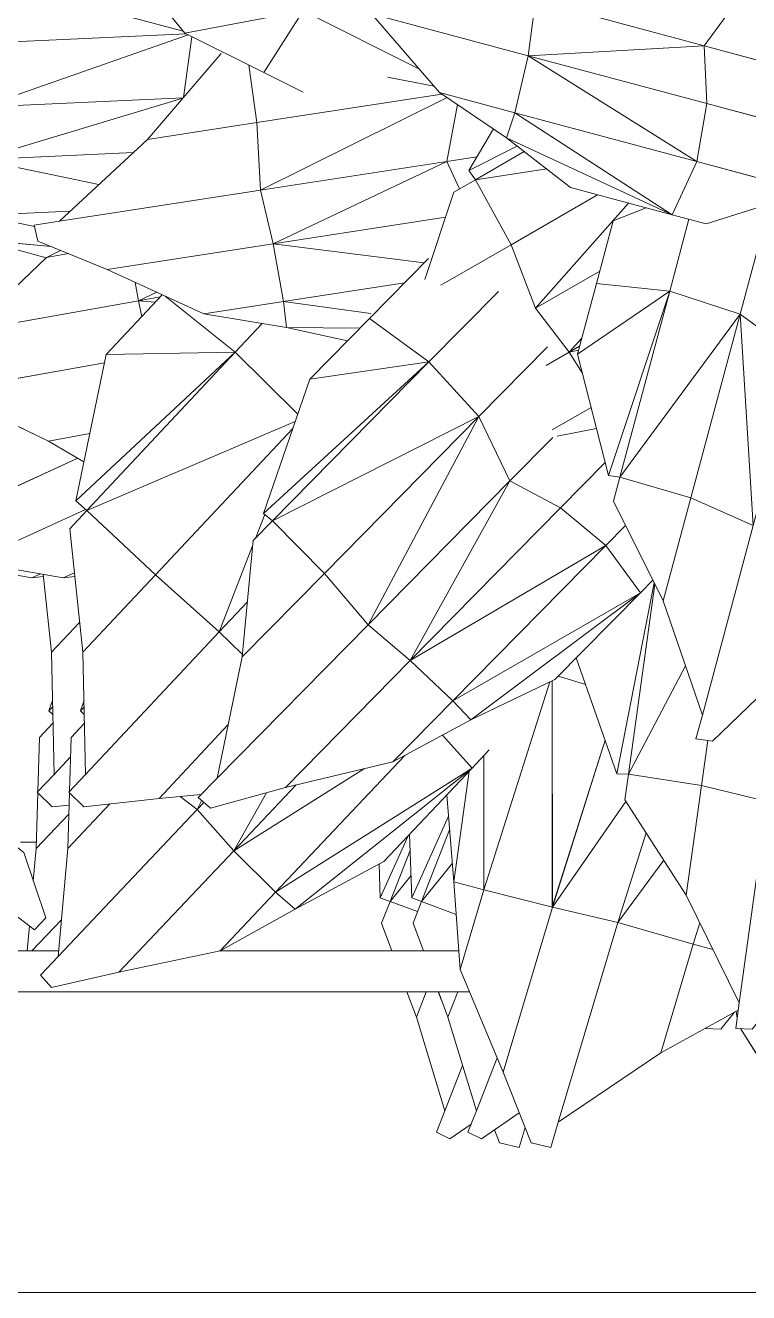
# Model space of a CAD drawing. Header units: inches. Extents: x 1 to 4284, y -575 to 745.
# Drawn here: x 1661.99 to 1670.79, y 168.99 to 184.41 of the extents above; entities that cross this region are included whole.
import ezdxf

# ---------------------------------------------------------------- set-up
doc = ezdxf.new("R2010")
doc.units = ezdxf.units.IN
doc.header["$MEASUREMENT"] = 0
for name, color, linetype, lineweight in [('I-WALL', 2, 'Continuous', 13), ('Plant-hosta', 7, 'Continuous', 9), ('Q-CASE', 31, 'Continuous', 9)]:
    doc.layers.add(name, color=color, linetype=linetype, lineweight=lineweight)

# ---------------------------------------------------------------- blocks, each defined once
blk = doc.blocks.new('BENCH _ PLANTER - BENCH _ PLANTER-2440482-New Construction - Tel_Data_Elec Plan')
at = {"layer": 'Q-CASE', "lineweight": 13}
for p, q in [((-508.562, 174.472), (-508.757, 174.472)), ((-517.872, 168.989), (-497.233, 168.989))]:
    blk.add_line(p, q, dxfattribs=at)
blk = doc.blocks.new('Untitled_dwg-V26-New Construction - Tel_Data_Elec Plan')
at = {"layer": 'Plant-hosta'}
for p, q in [((-4.584, 11.877), (-4.646, 11.72)), ((-4.584, 11.877), (-4.345, 11.933)), ((-4.345, 11.933), (-4.273, 11.692)), ((-1.649, 10.487), (-0.688, 12.014)), ((-5.189, 11.83), (-5.352, 11.749)), ((-5.25, 11.488), (-5.352, 11.749)), ((-5.189, 11.83), (-4.929, 11.651)), ((-5.25, 11.488), (-5.596, 10.349)), ((-5.596, 10.349), (-5.25, 11.488)), ((-5.033, 10.937), (-5.25, 11.488)), ((-1.892, 10.495), (-2.082, 10.484)), ((-1.892, 10.495), (-1.725, 10.288)), ((-5.596, 10.349), (-5.71, 10.041)), ((-5.596, 10.349), (-5.71, 10.041)), ((-5.596, 10.349), (-5.476, 10.041)), ((-5.476, 10.041), (-5.596, 10.349)), ((-1.705, 10.276), (-1.692, 10.359)), ((-1.705, 10.276), (-1.692, 10.359)), ((-5.284, 10.154), (-5.331, 10.041)), ((-5.284, 10.154), (-5.331, 10.041)), ((-10.333, 9.541), (-10.306, 9.237)), ((-10.306, 9.237), (-10.333, 9.541)), ((-9.916, 9.162), (-10.275, 9.541)), ((-10.275, 9.541), (-9.916, 9.162)), ((-5.895, 9.541), (-6.02, 9.203)), ((-5.895, 9.541), (-6.02, 9.203)), ((-5.916, 8.939), (-6.02, 9.203)), ((-5.916, 8.939), (-5.581, 9.064)), ((-6.05, 8.485), (-6.035, 8.894)), ((-5.916, 8.939), (-6.035, 8.894)), ((-5.916, 8.939), (-6.035, 8.894)), ((-5.697, 8.143), (-6.035, 8.894)), ((-5.661, 8.624), (-5.916, 8.939)), ((-5.673, 8.318), (-5.916, 8.939)), ((-5.916, 8.939), (-5.661, 8.624)), ((-5.673, 8.318), (-5.916, 8.939)), ((-10.258, 8.689), (-10.223, 8.295)), ((-10.223, 8.295), (-10.258, 8.689)), ((-10.202, 7.618), (-10.223, 8.295)), ((-9.826, 7.876), (-10.223, 8.295)), ((-10.027, 7.789), (-10.21, 7.611)), ((-10.027, 7.789), (-9.823, 7.766)), ((-10.005, 7.393), (-10.21, 7.611)), ((-10.182, 6.943), (-10.202, 7.603)), ((-10.202, 7.603), (-10.182, 6.943)), ((-10.005, 7.393), (-10.038, 5.906)), ((-10.038, 5.906), (-10.005, 7.393)), ((-9.806, 7.18), (-10.005, 7.393)), ((-10.182, 6.943), (-10.019, 6.77)), ((-10.182, 6.943), (-10.019, 6.77)), ((-10.021, 6.664), (-10.069, 6.618)), ((-10.021, 6.664), (-10.069, 6.618)), ((-10.025, 6.494), (-10.069, 6.618)), ((-10.023, 6.574), (-10.069, 6.618)), ((-10.038, 5.906), (-10.139, 4.958)), ((-10.038, 5.906), (-9.693, 5.539)), ((-11.397, 4.805), (-10.277, 5.001)), ((-11.397, 4.805), (-10.277, 5.001)), ((-10.136, 4.984), (-10.277, 5.001)), ((-10.277, 5.001), (-10.171, 4.952))]:
    blk.add_line(p, q, dxfattribs=at)
at = {"layer": 'Plant-hosta', "flags": 128}
for points in [[(-4.273, 11.692), (-4.345, 11.933), (-4.584, 11.877), (-4.646, 11.72)], [(-1.649, 10.487), (-0.688, 12.014), (-0.762, 11.286)], [(-5.033, 10.937), (-5.25, 11.488), (-5.352, 11.749), (-5.189, 11.83), (-4.929, 11.651)], [(-1.725, 10.288), (-1.892, 10.495), (-2.082, 10.484)], [(-6.02, 9.203), (-5.916, 8.939), (-5.581, 9.064)], [(-6.05, 8.485), (-6.035, 8.894), (-5.697, 8.143)], [(-9.826, 7.876), (-10.223, 8.295), (-10.202, 7.618)], [(-9.806, 7.18), (-10.005, 7.393), (-10.21, 7.611), (-10.027, 7.789), (-9.823, 7.766)], [(-10.025, 6.494), (-10.069, 6.618), (-10.023, 6.574)], [(-9.693, 5.539), (-10.038, 5.906), (-10.139, 4.958)], [(-10.171, 4.952), (-10.277, 5.001), (-10.136, 4.984)]]:
    blk.add_lwpolyline(points, dxfattribs=at)
blk = doc.blocks.new('Untitled_dwg-V27-New Construction - Tel_Data_Elec Plan')
at = {"layer": 'Plant-hosta'}
for p, q in [((-4.584, 11.877), (-4.924, 11.017)), ((-4.584, 11.877), (-4.345, 11.933)), ((-4.345, 11.933), (-4.254, 11.627)), ((-5.189, 11.83), (-5.352, 11.749)), ((-5.25, 11.488), (-5.352, 11.749)), ((-5.189, 11.83), (-4.728, 11.512)), ((-4.254, 11.627), (-3.005, 10.782)), ((-3.529, 9.197), (-4.254, 11.627)), ((-3.005, 10.782), (-4.254, 11.627)), ((-5.25, 11.488), (-5.596, 10.349)), ((-5.596, 10.349), (-5.25, 11.488)), ((-4.997, 10.843), (-5.25, 11.488)), ((-4.924, 11.017), (-5.446, 9.766)), ((-4.924, 11.017), (-5.446, 9.766)), ((-4.325, 9.01), (-4.924, 11.017)), ((-2.063, 10.262), (-3.005, 10.782)), ((-2.611, 9.461), (-3.005, 10.782)), ((-1.892, 10.495), (-2.093, 10.484)), ((-5.596, 10.349), (-5.71, 10.041)), ((-5.596, 10.349), (-5.71, 10.041)), ((-5.596, 10.349), (-5.476, 10.041)), ((-5.476, 10.041), (-5.596, 10.349)), ((-2.051, 10.175), (-2.093, 10.484)), ((-2.051, 10.175), (-2.695, 8.862)), ((-2.695, 8.862), (-2.051, 10.175)), ((-1.71, 7.722), (-2.051, 10.175)), ((-10.419, 9.986), (-10.553, 9.835)), ((-10.419, 9.986), (-9.6, 9.802)), ((-10.34, 9.61), (-10.553, 9.835)), ((-9.6, 9.802), (-8.368, 9.539)), ((-9.6, 9.802), (-8.202, 8.324)), ((-9.6, 9.802), (-8.368, 9.539)), ((-5.446, 9.766), (-5.523, 8.702)), ((-5.158, 8.8), (-5.446, 9.766)), ((-10.34, 9.61), (-10.223, 8.295)), ((-8.646, 7.82), (-10.34, 9.61)), ((-10.223, 8.295), (-10.34, 9.61)), ((-7.453, 9.035), (-8.368, 9.539)), ((-8.368, 9.539), (-7.695, 8.827)), ((-5.895, 9.541), (-6.02, 9.203)), ((-5.895, 9.541), (-6.02, 9.203)), ((-3.529, 9.197), (-2.611, 9.461)), ((-2.611, 9.461), (-3.529, 9.197)), ((-2.611, 9.461), (-2.37, 9.524)), ((-2.529, 9.2), (-2.611, 9.461)), ((-2.529, 9.2), (-2.611, 9.461)), ((-5.916, 8.939), (-6.02, 9.203)), ((-3.529, 9.197), (-4.325, 9.01)), ((-4.325, 9.01), (-3.529, 9.197)), ((-2.97, 8.436), (-3.529, 9.197)), ((-3.529, 9.197), (-3.184, 8.105)), ((-3.184, 8.105), (-3.529, 9.197)), ((-3.529, 9.197), (-2.97, 8.436)), ((-7.453, 9.035), (-7.695, 8.827)), ((-7.453, 9.035), (-6.375, 8.453)), ((-5.3, 7.316), (-7.453, 9.035)), ((-7.453, 9.035), (-6.375, 8.453)), ((-5.916, 8.939), (-5.494, 9.097)), ((-4.325, 9.01), (-5.158, 8.8)), ((-4.325, 9.01), (-4.327, 6.255)), ((-3.429, 7.725), (-4.325, 9.01)), ((-4.325, 9.01), (-3.682, 6.978)), ((-3.429, 7.725), (-4.325, 9.01)), ((-8.202, 8.324), (-7.695, 8.827)), ((-6.121, 7.162), (-7.695, 8.827)), ((-5.3, 7.316), (-7.695, 8.827)), ((-6.121, 7.162), (-7.695, 8.827)), ((-7.695, 8.827), (-5.3, 7.316)), ((-6.064, 8.125), (-6.035, 8.894)), ((-5.916, 8.939), (-6.035, 8.894)), ((-5.916, 8.939), (-6.035, 8.894)), ((-5.589, 7.901), (-6.035, 8.894)), ((-5.541, 8.475), (-5.916, 8.939)), ((-5.575, 8.068), (-5.916, 8.939)), ((-5.916, 8.939), (-5.541, 8.475)), ((-5.575, 8.068), (-5.916, 8.939)), ((-5.158, 8.8), (-5.523, 8.702)), ((-5.523, 8.702), (-5.158, 8.8)), ((-4.357, 6.269), (-5.158, 8.8)), ((-5.157, 7.166), (-5.158, 8.8)), ((-4.357, 6.269), (-5.158, 8.8)), ((-2.695, 8.862), (-3.443, 7.705)), ((-2.695, 8.862), (-2.51, 7.529)), ((-5.523, 8.702), (-5.61, 7.644)), ((-5.338, 7.356), (-5.523, 8.702)), ((-5.338, 7.356), (-5.523, 8.702)), ((-5.3, 7.316), (-6.375, 8.453)), ((-6.375, 8.453), (-5.3, 7.316)), ((-10.202, 7.618), (-10.223, 8.295)), ((-9.71, 7.753), (-10.223, 8.295)), ((-8.646, 7.82), (-8.202, 8.324)), ((-8.646, 7.82), (-8.202, 8.324)), ((-7.805, 7.616), (-8.202, 8.324)), ((-8.202, 8.324), (-6.613, 7.323)), ((-8.202, 8.324), (-7.441, 7.519)), ((-6.613, 7.323), (-8.202, 8.324)), ((-8.202, 8.324), (-7.441, 7.519)), ((-10.027, 7.789), (-10.21, 7.611)), ((-10.027, 7.789), (-9.111, 7.685)), ((-8.646, 7.82), (-8.854, 7.662)), ((-8.646, 7.82), (-8.854, 7.662)), ((-8.593, 7.714), (-8.646, 7.82)), ((-8.567, 7.736), (-8.646, 7.82)), ((-8.484, 7.806), (-8.637, 7.676)), ((-8.484, 7.806), (-7.574, 7.551)), ((-1.71, 7.722), (-2.51, 7.529)), ((-10.005, 7.393), (-10.21, 7.611)), ((-10.182, 6.943), (-10.202, 7.603)), ((-10.202, 7.603), (-10.182, 6.943)), ((-9.111, 7.685), (-8.603, 7.64)), ((-9.111, 7.685), (-8.27, 6.788)), ((-9.111, 7.685), (-8.603, 7.64)), ((-8.406, 7.441), (-8.637, 7.676)), ((-3.399, 7.392), (-3.443, 7.705)), ((-3.443, 7.705), (-3.399, 7.392)), ((-8.406, 7.441), (-8.099, 5.963)), ((-6.566, 5.573), (-8.406, 7.441)), ((-8.099, 5.963), (-8.406, 7.441)), ((-7.574, 7.551), (-6.267, 7.241)), ((-7.574, 7.551), (-6.055, 6.008)), ((-7.574, 7.551), (-6.267, 7.241)), ((-3.399, 7.392), (-2.51, 7.529)), ((-2.434, 6.981), (-2.51, 7.529)), ((-2.51, 7.529), (-2.434, 6.981)), ((-10.005, 7.393), (-10.038, 5.906)), ((-10.038, 5.906), (-10.005, 7.393)), ((-8.378, 5.658), (-10.005, 7.393)), ((-5.66, 6.915), (-5.3, 7.316)), ((-5.3, 7.316), (-5.092, 7.096)), ((-4.033, 5.974), (-3.54, 7.385)), ((-3.399, 7.392), (-3.54, 7.385)), ((-3.399, 7.392), (-3.54, 7.385)), ((-3.086, 5.061), (-3.54, 7.385)), ((-2.704, 6.073), (-3.399, 7.392)), ((-3.078, 5.077), (-3.399, 7.392)), ((-2.704, 6.073), (-3.399, 7.392)), ((-3.078, 5.077), (-3.399, 7.392)), ((-5.318, 6.731), (-6.267, 7.241)), ((-6.267, 7.241), (-5.536, 6.498)), ((-10.182, 6.943), (-10.019, 6.77)), ((-10.182, 6.943), (-10.019, 6.77)), ((-2.377, 6.988), (-2.577, 6.962)), ((-2.499, 6.671), (-2.577, 6.962)), ((-2.377, 6.988), (-1.723, 6.359)), ((-10.021, 6.664), (-10.069, 6.618)), ((-10.021, 6.664), (-10.069, 6.618)), ((-5.318, 6.731), (-5.536, 6.498)), ((-5.318, 6.731), (-4.294, 6.239)), ((-3.254, 5.183), (-5.318, 6.731)), ((-5.318, 6.731), (-4.294, 6.239)), ((-2.499, 6.671), (-2.975, 5.283)), ((-2.975, 5.283), (-2.499, 6.671)), ((-1.881, 4.364), (-2.499, 6.671)), ((-10.025, 6.494), (-10.069, 6.618)), ((-10.023, 6.574), (-10.069, 6.618)), ((-6.055, 6.008), (-5.536, 6.498)), ((-6.055, 6.008), (-5.536, 6.498)), ((-3.675, 4.609), (-5.536, 6.498)), ((-3.254, 5.183), (-5.536, 6.498)), ((-5.536, 6.498), (-3.254, 5.183)), ((-3.254, 5.183), (-4.294, 6.239)), ((-3.919, 6.3), (-4.253, 6.197)), ((-4.253, 6.197), (-3.919, 6.3)), ((-10.038, 5.906), (-10.198, 4.404)), ((-10.038, 5.906), (-9.153, 4.964)), ((-8.378, 5.658), (-8.096, 5.933)), ((-7.966, 4.546), (-8.099, 5.963)), ((-7.099, 4.947), (-8.099, 5.963)), ((-8.099, 5.963), (-7.966, 4.546)), ((-6.566, 5.573), (-6.055, 6.008)), ((-4.842, 3.822), (-6.055, 6.008)), ((-6.055, 6.008), (-3.675, 4.609)), ((-6.055, 6.008), (-4.225, 4.15)), ((-3.675, 4.609), (-6.055, 6.008)), ((-6.055, 6.008), (-4.225, 4.15)), ((-8.378, 5.658), (-9.153, 4.964)), ((-9.153, 4.964), (-8.378, 5.658)), ((-7.973, 4.614), (-8.378, 5.658)), ((-8.036, 5.294), (-8.378, 5.658)), ((-8.036, 5.294), (-8.378, 5.658)), ((-6.566, 5.573), (-7.099, 4.947)), ((-5.22, 3.04), (-6.566, 5.573)), ((-4.842, 3.822), (-6.566, 5.573)), ((-2.975, 5.283), (-3.581, 4.07)), ((-2.975, 5.283), (-3.581, 4.07)), ((-2.975, 5.283), (-2.639, 4.029)), ((-3.675, 4.609), (-3.254, 5.183)), ((-3.102, 5.029), (-3.254, 5.183)), ((-3.102, 5.029), (-3.254, 5.183)), ((-11.397, 4.805), (-10.277, 5.001)), ((-11.397, 4.805), (-10.277, 5.001)), ((-10.136, 4.984), (-10.277, 5.001)), ((-10.277, 5.001), (-10.141, 4.939)), ((-9.991, 4.183), (-9.153, 4.964)), ((-7.483, 3.183), (-9.153, 4.964)), ((-7.483, 3.183), (-9.153, 4.964)), ((-7.099, 4.947), (-7.732, 4.307)), ((-5.22, 3.04), (-7.099, 4.947)), ((-11.397, 4.805), (-10.007, 4.169)), ((-10.007, 4.169), (-11.397, 4.805)), ((-7.966, 4.546), (-7.732, 4.307)), ((-7.824, 4.231), (-7.933, 4.512)), ((-7.933, 4.512), (-7.824, 4.231)), ((-3.675, 4.609), (-4.225, 4.15)), ((-3.675, 4.609), (-3.434, 4.365)), ((-3.675, 4.609), (-3.434, 4.365)), ((-10.101, 3.547), (-11.951, 4.394)), ((-9.991, 4.183), (-10.198, 4.404)), ((-10.198, 4.404), (-9.991, 4.183)), ((-1.881, 4.364), (-2.639, 4.029)), ((-2.04, 1.794), (-1.881, 4.364)), ((-9.991, 4.183), (-10.125, 4.065)), ((-9.991, 4.183), (-10.125, 4.065)), ((-7.454, 3.099), (-9.991, 4.183)), ((-8.184, 2.257), (-9.991, 4.183)), ((-9.991, 4.183), (-7.454, 3.099)), ((-7.732, 4.307), (-7.841, 4.217)), ((-7.276, 2.582), (-7.841, 4.217)), ((-5.827, 2.373), (-7.841, 4.217)), ((-5.22, 3.04), (-7.732, 4.307)), ((-5.827, 2.373), (-7.732, 4.307)), ((-5.22, 3.04), (-7.732, 4.307)), ((-9.754, 2.285), (-10.125, 4.065)), ((-8.184, 2.257), (-10.125, 4.065)), ((-4.842, 3.822), (-4.225, 4.15)), ((-3.682, 3.599), (-4.225, 4.15)), ((-3.503, 3.776), (-3.581, 4.07)), ((-3.503, 3.776), (-2.639, 4.029)), ((-2.04, 1.794), (-2.639, 4.029)), ((-5.22, 3.04), (-4.842, 3.822)), ((-4.842, 3.822), (-4.32, 3.293)), ((-4.32, 3.293), (-4.842, 3.822)), ((-4.019, 2.281), (-3.643, 3.755)), ((-3.503, 3.776), (-3.643, 3.755)), ((-3.503, 3.776), (-3.643, 3.755)), ((-2.896, 1.511), (-3.643, 3.755)), ((-2.04, 1.794), (-3.503, 3.776)), ((-2.896, 1.511), (-3.503, 3.776)), ((-10.026, 3.591), (-10.458, 3.337)), ((-10.458, 3.337), (-10.026, 3.591)), ((-11.715, 2.731), (-10.458, 3.337)), ((-9.955, 3.247), (-10.458, 3.337)), ((-3.788, 3.185), (-4.265, 3.278)), ((-4.265, 3.278), (-3.788, 3.185)), ((-4.329, 3.201), (-3.854, 2.927)), ((-3.854, 2.927), (-4.329, 3.201)), ((-7.424, 3.011), (-8.184, 2.257)), ((-8.184, 2.257), (-7.424, 3.011)), ((-5.22, 3.04), (-5.827, 2.373)), ((-5.22, 3.04), (-4.385, 2.192)), ((-9.775, 2.383), (-11.715, 2.731)), ((-6.551, 1.846), (-7.276, 2.582)), ((-5.827, 2.373), (-7.276, 2.582)), ((-4.119, 2.256), (-3.961, 2.508)), ((-5.827, 2.373), (-6.551, 1.846)), ((-4.981, 1.515), (-5.827, 2.373)), ((-4.981, 1.515), (-5.827, 2.373)), ((-4.402, 2.419), (-4.119, 2.256)), ((-4.119, 2.256), (-4.402, 2.419)), ((-9.072, 1.557), (-9.754, 2.285)), ((-8.184, 2.257), (-9.754, 2.285)), ((-8.184, 2.257), (-9.036, 1.574)), ((-9.036, 1.574), (-8.184, 2.257)), ((-7.857, 1.908), (-8.184, 2.257)), ((-4.529, 1.719), (-4.119, 2.256)), ((-4.529, 1.719), (-4.119, 2.256)), ((-3.967, 2.086), (-4.119, 2.256)), ((-4.119, 2.256), (-4.005, 2.23)), ((-4.119, 2.256), (-3.993, 2.183)), ((-3.788, 1.42), (-4.019, 2.281)), ((-2.896, 1.511), (-4.019, 2.281)), ((-2.04, 1.794), (-1.331, 2.312)), ((-7.561, 1.957), (-6.819, 2.119)), ((-11.416, 1.997), (-10.48, 1.104)), ((-11.416, 1.997), (-9.36, 1.629)), ((-11.416, 1.997), (-10.48, 1.104)), ((-7.561, 1.957), (-8.568, 1.79)), ((-7.561, 1.957), (-7.596, 1.64)), ((-6.666, 1.964), (-7.561, 1.957)), ((-9.742, 1.249), (-8.568, 1.79)), ((-9.742, 1.249), (-8.568, 1.79)), ((-9.32, 1.822), (-9.36, 1.629)), ((-8.568, 1.79), (-7.596, 1.64)), ((-6.533, 1.785), (-7.596, 1.64)), ((-7.596, 1.64), (-6.533, 1.785)), ((-5.833, 1.117), (-6.551, 1.846)), ((-4.529, 1.719), (-4.827, 0.947)), ((-4.529, 1.719), (-4.827, 0.947)), ((-3.398, 0.44), (-4.529, 1.719)), ((-3.748, 1.269), (-4.529, 1.719)), ((-3.398, 0.44), (-4.529, 1.719)), ((-4.529, 1.719), (-3.748, 1.269)), ((-2.04, 1.794), (-2.896, 1.511)), ((-2.04, 1.794), (-1.692, 0.495)), ((-2.04, 1.794), (-1.692, 0.495)), ((-9.36, 1.629), (-9.401, 1.406)), ((-9.154, 1.645), (-9.36, 1.629)), ((-9.154, 1.645), (-9.36, 1.629)), ((-9.36, 1.629), (-9.094, 1.581)), ((-9.36, 1.629), (-9.139, 1.527)), ((-7.721, 0.937), (-7.596, 1.64)), ((-6.124, 1.413), (-7.596, 1.64)), ((-6.124, 1.413), (-7.596, 1.64)), ((-4.827, 0.947), (-5.681, 1.44)), ((-2.896, 1.511), (-3.788, 1.42)), ((-2.896, 1.511), (-3.788, 1.42)), ((-3.583, 0.655), (-3.788, 1.42)), ((-2.662, 0.638), (-2.896, 1.511)), ((-2.662, 0.638), (-2.896, 1.511)), ((-10.586, 0.904), (-9.742, 1.249)), ((-9.742, 1.249), (-7.721, 0.937)), ((-7.721, 0.937), (-9.742, 1.249)), ((-5.523, 0.309), (-5.877, 1.371)), ((-5.877, 1.371), (-5.523, 0.309)), ((-11.26, 0.892), (-10.485, 1.109)), ((-11.26, 0.892), (-10.485, 1.109)), ((-10.48, 1.104), (-10.312, 1.016)), ((-10.213, 1.056), (-10.48, 1.104)), ((-7.721, 0.937), (-5.884, 1.169)), ((-10.423, 0.971), (-11.26, 0.892)), ((-7.877, 0.284), (-7.721, 0.937)), ((-5.61, -0.066), (-7.721, 0.937)), ((-7.721, 0.937), (-5.624, 0.614)), ((-4.827, 0.947), (-5.259, 0.157)), ((-3.775, 0.339), (-4.827, 0.947)), ((-4.827, 0.947), (-3.775, 0.339)), ((-10.586, 0.904), (-10.633, 0.709)), ((-10.628, 0.727), (-11.289, 0.589)), ((-11.289, 0.589), (-10.628, 0.727)), ((-10.325, 0.661), (-10.633, 0.709)), ((-10.325, 0.661), (-9.252, -0.332)), ((-7.877, 0.284), (-10.325, 0.661)), ((-9.252, -0.332), (-10.325, 0.661)), ((-3.181, 0.498), (-3.583, 0.655)), ((-2.866, 0.583), (-2.452, 0.694)), ((-1.202, 0.301), (-2.452, 0.694)), ((-10.194, 0.54), (-11.289, 0.589)), ((-10.194, 0.54), (-11.289, 0.589)), ((-2.866, 0.583), (-4.884, -0.355)), ((-2.866, 0.583), (-4.78, -0.657)), ((-4.78, -0.657), (-2.866, 0.583)), ((-2.866, 0.583), (-4.104, 0.251)), ((-4.104, 0.251), (-2.866, 0.583)), ((-2.566, -0.064), (-2.866, 0.583)), ((-5.523, 0.309), (-5.259, 0.157)), ((-11.303, -0.089), (-9.844, 0.216)), ((-9.844, 0.216), (-11.303, -0.089)), ((-7.877, 0.284), (-7.922, -0.538)), ((-7.922, -0.538), (-7.877, 0.284)), ((-5.606, -0.842), (-7.877, 0.284)), ((-5.61, -0.066), (-7.877, 0.284)), ((-5.61, -0.066), (-5.453, 0.269)), ((-5.453, 0.269), (-5.61, -0.066)), ((-5.259, 0.157), (-5.343, 0.043)), ((-5.259, 0.157), (-5.343, 0.043)), ((-4.666, -0.186), (-5.259, 0.157)), ((-4.393, 0.026), (-5.259, 0.157)), ((-4.393, 0.026), (-5.259, 0.157)), ((-4.666, -0.186), (-5.259, 0.157)), ((-4.884, -0.355), (-4.104, 0.251)), ((-2.566, -0.064), (-1.202, 0.301)), ((-5.043, -0.462), (-5.343, 0.043)), ((-4.752, -0.253), (-5.343, 0.043)), ((-8.822, -0.836), (-11.303, -0.089)), ((-11.303, -0.089), (-9.423, -0.174)), ((-11.303, -0.089), (-9.423, -0.174)), ((-8.822, -0.836), (-11.303, -0.089)), ((-5.481, -0.757), (-5.61, -0.066)), ((-5.61, -0.066), (-5.245, -0.122)), ((-5.245, -0.122), (-5.61, -0.066)), ((-2.566, -0.064), (-4.78, -0.657)), ((-2.566, -0.064), (-4.78, -0.657)), ((-4.62, -1.353), (-2.566, -0.064)), ((-2.566, -0.064), (-4.62, -1.353)), ((-2.566, -0.064), (-2.443, -0.77)), ((-8.357, -1.381), (-9.252, -0.332)), ((-7.922, -0.538), (-9.252, -0.332)), ((-7.922, -0.538), (-9.252, -0.332)), ((-9.252, -0.332), (-8.357, -1.381)), ((-4.884, -0.355), (-5.697, -0.903)), ((-4.78, -0.657), (-4.884, -0.355)), ((-1.078, -0.405), (-2.443, -0.77)), ((-7.922, -0.538), (-8.019, -1.237)), ((-8.019, -1.237), (-7.922, -0.538)), ((-5.67, -0.885), (-7.922, -0.538)), ((-5.67, -0.885), (-7.922, -0.538)), ((-8.82, -0.838), (-10.942, -0.742)), ((-10.942, -0.742), (-8.82, -0.838)), ((-4.78, -0.657), (-5.697, -0.903)), ((-4.62, -1.353), (-4.78, -0.657)), ((-4.62, -1.353), (-4.78, -0.657)), ((-4.62, -1.353), (-2.443, -0.77)), ((-4.62, -1.353), (-2.443, -0.77)), ((-2.478, -1.473), (-2.443, -0.77)), ((-2.443, -0.77), (-2.478, -1.473)), ((-8.756, -1.605), (-10.901, -0.857)), ((-8.756, -1.605), (-10.901, -0.857)), ((-8.714, -1.583), (-8.814, -0.845)), ((-8.814, -0.845), (-8.714, -1.583)), ((-7.358, -0.908), (-7.838, -1.147)), ((-7.838, -1.147), (-7.358, -0.908)), ((-6.525, -1.864), (-5.697, -0.903)), ((-6.525, -1.864), (-5.697, -0.903)), ((-5.763, -0.98), (-6.333, -1.092)), ((-6.333, -1.092), (-5.763, -0.98)), ((-7.838, -1.147), (-8.797, -1.625)), ((-7.359, -1.898), (-7.838, -1.147)), ((-7.359, -1.898), (-7.838, -1.147)), ((-5.948, -1.194), (-7.359, -1.898)), ((-5.948, -1.194), (-7.359, -1.898)), ((-2.478, -1.473), (-1.031, -1.085)), ((-6.525, -1.864), (-4.62, -1.353)), ((-2.478, -1.473), (-4.62, -1.353)), ((-4.53, -2.023), (-4.62, -1.353)), ((-4.53, -2.023), (-4.62, -1.353)), ((-2.478, -1.473), (-4.62, -1.353)), ((-8.783, -1.618), (-11.394, -1.5)), ((-8.783, -1.618), (-11.394, -1.5)), ((-2.478, -1.473), (-4.53, -2.023)), ((-1.96, -2.181), (-2.478, -1.473)), ((-2.478, -1.473), (-1.96, -2.181)), ((-8.818, -1.651), (-11.447, -2.353)), ((-11.447, -2.353), (-8.818, -1.651)), ((-8.797, -1.625), (-9.942, -3.028)), ((-7.359, -1.898), (-8.797, -1.625))]:
    blk.add_line(p, q, dxfattribs=at)
at = {"layer": 'Plant-hosta', "flags": 128}
for points in [[(-3.529, 9.197), (-4.254, 11.627), (-4.345, 11.933), (-4.584, 11.877), (-4.924, 11.017), (-4.325, 9.01)], [(-4.997, 10.843), (-5.25, 11.488), (-5.352, 11.749), (-5.189, 11.83), (-4.728, 11.512)], [(-2.37, 9.524), (-2.611, 9.461), (-3.005, 10.782), (-2.063, 10.262)], [(-1.039, 7.759), (-1.32, 9.785), (-1.892, 10.495), (-2.093, 10.484), (-2.051, 10.175), (-1.71, 7.722), (-2.51, 7.529)], [(-8.202, 8.324), (-9.6, 9.802), (-10.419, 9.986), (-10.553, 9.835), (-10.34, 9.61), (-8.646, 7.82)], [(-5.158, 8.8), (-5.446, 9.766), (-5.523, 8.702), (-5.61, 7.644)], [(-7.695, 8.827), (-8.368, 9.539), (-7.453, 9.035)], [(-6.02, 9.203), (-5.916, 8.939), (-5.494, 9.097)], [(-5.3, 7.316), (-7.453, 9.035), (-7.695, 8.827)], [(-4.325, 9.01), (-5.158, 8.8), (-5.158, 7.167)], [(-4.327, 6.255), (-4.327, 9.01), (-3.683, 6.978)], [(-7.805, 7.616), (-8.202, 8.324), (-7.695, 8.827)], [(-6.064, 8.125), (-6.035, 8.894), (-5.589, 7.901)], [(-3.399, 7.392), (-2.51, 7.529), (-2.695, 8.862), (-3.443, 7.705)], [(-9.71, 7.753), (-10.223, 8.295), (-10.202, 7.618)], [(-8.378, 5.658), (-10.005, 7.393), (-10.21, 7.611), (-10.027, 7.789), (-9.111, 7.685), (-8.27, 6.788)], [(-8.567, 7.736), (-8.646, 7.82), (-8.593, 7.714)], [(-6.566, 5.573), (-6.055, 6.008), (-7.574, 7.551), (-8.484, 7.806), (-8.637, 7.676), (-8.406, 7.441), (-6.566, 5.573), (-7.099, 4.947), (-5.22, 3.04)], [(-5.092, 7.096), (-5.3, 7.316), (-5.66, 6.915)], [(-4.033, 5.974), (-3.54, 7.385), (-3.086, 5.061)], [(-4.294, 6.239), (-3.254, 5.183), (-5.318, 6.731), (-5.536, 6.498), (-6.267, 7.241), (-5.318, 6.731)], [(-1.212, 4.454), (-1.723, 6.359), (-2.377, 6.988), (-2.577, 6.962), (-2.499, 6.671), (-1.881, 4.364), (-2.639, 4.029)], [(-10.025, 6.494), (-10.069, 6.618), (-10.023, 6.574)], [(-3.254, 5.183), (-3.675, 4.609), (-5.536, 6.498)], [(-9.991, 4.183), (-9.153, 4.964), (-10.038, 5.906), (-10.198, 4.404)], [(-8.096, 5.933), (-8.378, 5.658), (-7.973, 4.614)], [(-7.966, 4.546), (-7.732, 4.307), (-7.099, 4.947), (-8.099, 5.963)], [(-4.225, 4.15), (-4.842, 3.822), (-6.055, 6.008)], [(-5.22, 3.04), (-6.566, 5.573), (-4.842, 3.822), (-5.22, 3.04)], [(-3.581, 4.07), (-3.503, 3.776), (-2.639, 4.029), (-2.975, 5.283)], [(-10.141, 4.939), (-10.277, 5.001), (-10.136, 4.984)], [(-12.184, 4.572), (-12.205, 4.51), (-11.951, 4.394), (-10.101, 3.547)], [(-3.682, 3.599), (-4.225, 4.15), (-3.675, 4.609)], [(-2.639, 4.029), (-2.04, 1.794), (-1.881, 4.364), (-1.331, 2.312), (-2.04, 1.794), (-3.503, 3.776)], [(-9.754, 2.285), (-10.125, 4.065), (-8.184, 2.257), (-9.991, 4.183)], [(-7.276, 2.582), (-7.841, 4.217), (-5.827, 2.373), (-7.732, 4.307), (-7.841, 4.217)], [(-4.019, 2.281), (-3.643, 3.755), (-2.896, 1.511), (-3.503, 3.776)], [(-9.955, 3.247), (-10.458, 3.337), (-11.715, 2.731)], [(-6.551, 1.846), (-7.276, 2.582), (-5.827, 2.373), (-5.22, 3.04), (-4.385, 2.192)], [(-9.36, 1.629), (-11.416, 1.997), (-12.068, 2.591), (-12.028, 2.787), (-11.715, 2.731), (-9.775, 2.383)], [(-3.967, 2.086), (-4.119, 2.256), (-3.961, 2.508)], [(-5.827, 2.373), (-6.551, 1.846), (-5.833, 1.117)], [(-7.857, 1.908), (-8.184, 2.257), (-9.754, 2.285), (-9.072, 1.557)], [(-4.005, 2.23), (-4.119, 2.256), (-3.993, 2.183)], [(-3.788, 1.42), (-4.019, 2.281), (-2.896, 1.511), (-2.04, 1.794)], [(-7.596, 1.64), (-8.568, 1.79), (-7.561, 1.957), (-6.819, 2.119)], [(-6.666, 1.964), (-7.561, 1.957), (-7.596, 1.64)], [(-9.32, 1.822), (-9.36, 1.629), (-9.094, 1.581)], [(-9.139, 1.527), (-9.36, 1.629), (-9.401, 1.406)], [(-5.61, -0.066), (-7.721, 0.937), (-7.596, 1.64)], [(-5.523, 0.309), (-5.259, 0.157), (-4.827, 0.947), (-5.681, 1.44)], [(-3.788, 1.42), (-3.583, 0.655), (-3.181, 0.498)], [(-9.742, 1.249), (-10.586, 0.904), (-10.633, 0.709), (-10.325, 0.661), (-7.877, 0.284)], [(-10.213, 1.056), (-10.48, 1.104), (-10.312, 1.016)], [(-5.884, 1.169), (-7.721, 0.937), (-5.624, 0.614)], [(-10.423, 0.971), (-11.26, 0.892), (-11.289, 0.589)], [(-5.606, -0.842), (-7.877, 0.284), (-7.721, 0.937)], [(-1.202, 0.301), (-2.452, 0.694), (-2.866, 0.583), (-2.566, -0.064)], [(-2.866, 0.583), (-4.884, -0.355), (-4.78, -0.657), (-5.697, -0.903), (-4.884, -0.355), (-4.104, 0.251)], [(-7.877, 0.284), (-5.61, -0.066), (-5.481, -0.757)], [(-1.078, -0.405), (-2.443, -0.77), (-2.566, -0.064), (-1.202, 0.301), (-1.078, -0.405), (-1.019, -0.85), (-1.031, -1.085), (-2.478, -1.473)], [(-5.043, -0.462), (-5.343, 0.043), (-4.752, -0.253)], [(-7.838, -1.147), (-8.797, -1.625), (-7.359, -1.898), (-7.103, -2.465)], [(-4.62, -1.353), (-6.525, -1.864), (-7.154, -2.518), (-7.128, -2.719), (-6.837, -2.641), (-4.53, -2.023)], [(-4.195, -2.78), (-1.96, -2.181), (-4.53, -2.023), (-2.478, -1.473)], [(-8.797, -1.625), (-9.942, -3.028), (-7.359, -1.898), (-9.874, -3.152)]]:
    blk.add_lwpolyline(points, dxfattribs=at)
blk = doc.blocks.new('Untitled_dwg-V29-New Construction - Tel_Data_Elec Plan')
at = {"layer": 'Plant-hosta'}
for p, q in [((11.106, 9.098), (11.352, 9.286)), ((11.352, 9.286), (11.488, 9.138)), ((11.22, 8.342), (11.488, 9.138))]:
    blk.add_line(p, q, dxfattribs=at)
at = {"layer": 'Plant-hosta', "flags": 128}
blk.add_lwpolyline([(9.603, 7.106), (11.22, 8.342), (11.488, 9.138), (11.352, 9.286), (11.106, 9.098), (9.148, 7.601), (8.722, 8.305)], dxfattribs=at)

msp = doc.modelspace()

# ---------------------------------------------------------------- linework, layer by layer
at = {"layer": 'I-WALL', "color": 250, "lineweight": 20}
for p, q in [((1662.396, 173.148), (1629.527, 173.148)), ((1667.267, 173.148), (1664.35, 173.148)), ((1629.467, 172.648), (1667.398, 172.648))]:
    msp.add_line(p, q, dxfattribs=at)

# ---------------------------------------------------------------- block references
at = {"layer": 'Plant-hosta', "extrusion": (0, 0, -1), "zscale": -1, "rotation": 180}
for name, p in [('Untitled_dwg-V29-New Construction - Tel_Data_Elec Plan', (-1650.751, 182.689)), ('Untitled_dwg-V27-New Construction - Tel_Data_Elec Plan', (-1672.729, 182.689)), ('Untitled_dwg-V26-New Construction - Tel_Data_Elec Plan', (-1672.345, 182.689))]:
    msp.add_blockref(name, p, dxfattribs=at)
at = {"layer": 'Q-CASE', "lineweight": 13}
msp.add_blockref('BENCH _ PLANTER - BENCH _ PLANTER-2440482-New Construction - Tel_Data_Elec Plan', (2170.687, 0), dxfattribs=at)

doc.saveas('drawing.dxf')
